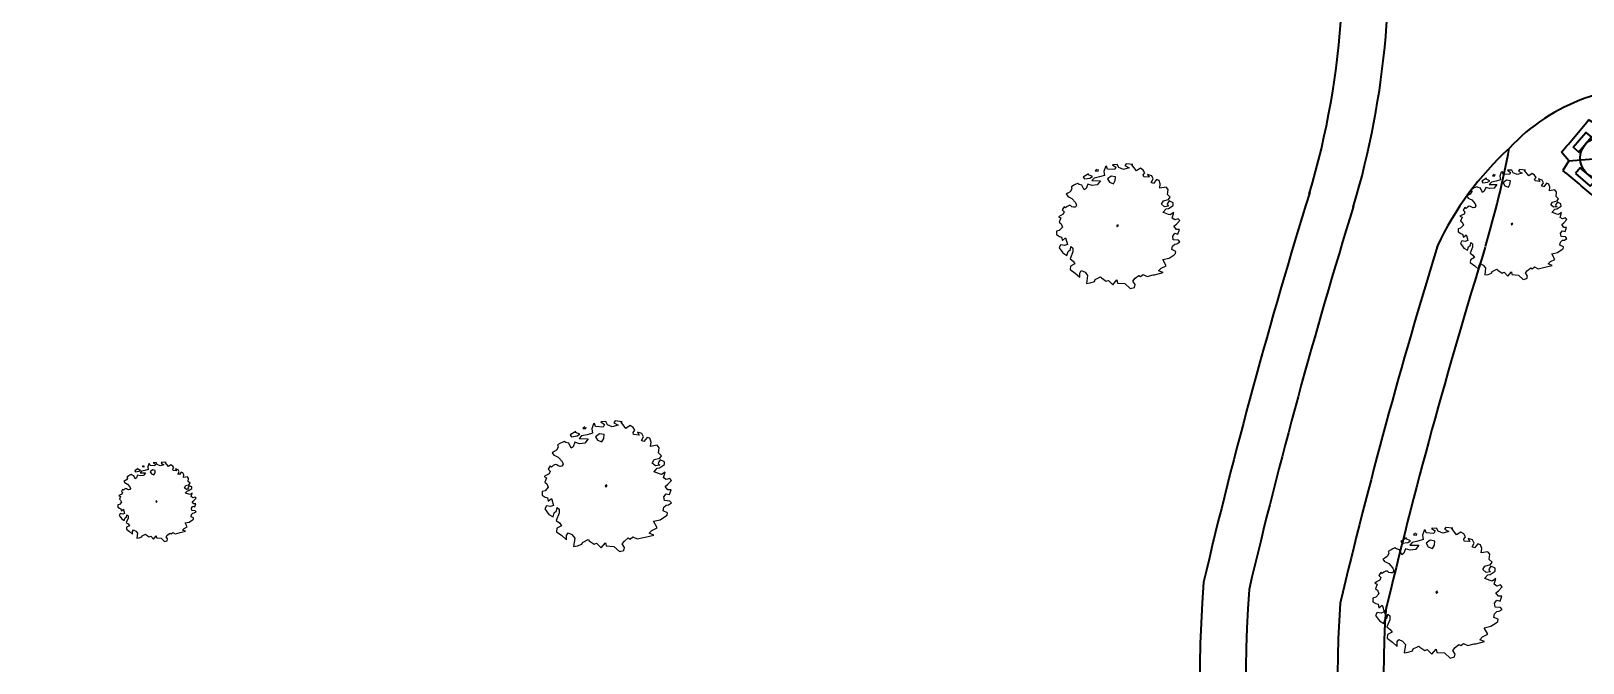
# Model space of a CAD drawing. Extents: x 2080 to 102399, y 2071 to 93424.
# Drawn here: x 76239 to 77455, y 78391 to 78887 of the extents above; entities that cross this region are included whole.
import ezdxf

# ---------------------------------------------------------------- set-up
doc = ezdxf.new("R2010")
doc.units = 0
doc.header["$LTSCALE"] = 20
doc.header["$MEASUREMENT"] = 0
doc.header["$PDMODE"] = 34
doc.header["$PDSIZE"] = 5
for name, color, linetype in [('DIMLINE', 254, 'Continuous'), ('ELEC', 11, 'Continuous'), ('road', 2, 'Continuous')]:
    doc.layers.add(name, color=color, linetype=linetype)
doc.layers.add('Mango tree', color=96, linetype='Continuous', lineweight=5)
doc.layers.add('sappotta', color=114, linetype='Continuous', lineweight=5)
doc.styles.add('STYLE1', font='romans.shx')
doc.dimstyles.get("Standard").update_dxf_attribs({"dimtxt": 24, "dimasz": 12, "dimexe": 0.18, "dimexo": 0.0625, "dimgap": 0, "dimtad": 1, "dimzin": 1, "dimdsep": 46, "dimlunit": 4, "dimtxsty": 'STYLE1', "dimblk": 'BLK', "dimcen": 0, "dimse1": 1, "dimse2": 1, "dimclrt": 3, "dimazin": 0, "dimtfac": 1, "dimtix": 1, "dimtmove": 2, "dimatfit": 3, "dimldrblk": 'BLK', "dimfxl": 1, "dimtolj": 1, "dimtzin": 0, "dimarcsym": 0})

# ---------------------------------------------------------------- blocks, each defined once
blk = doc.blocks.new('NEEM')
at = {"layer": 'sappotta', "linetype": 'Continuous'}
for p, q in [((-0.213, 1.092), (-0.242, 1.007)), ((-0.191, 1.099), (-0.213, 1.092)), ((-0.177, 1.048), (-0.191, 1.099)), ((0.003, 1.132), (-0.083, 1.127)), ((-0.083, 1.127), (-0.023, 1.083)), ((-0.023, 1.083), (-0.043, 1.039)), ((0.03, 1.077), (0.003, 1.132)), ((0.114, 1.043), (0.03, 1.077)), ((0.162, 1.144), (0.142, 1.112)), ((0.142, 1.112), (0.216, 1.072)), ((0.283, 1.13), (0.162, 1.144)), ((0.267, 1.123), (0.283, 1.13)), ((0.351, 1.016), (0.267, 1.123)), ((-0.517, 0.963), (-0.614, 0.901)), ((-0.614, 0.901), (-0.589, 0.87)), ((-0.589, 0.87), (-0.494, 0.884)), ((-0.521, 0.945), (-0.521, 0.945)), ((-0.449, 0.913), (-0.521, 0.945)), ((-0.494, 0.884), (-0.449, 0.913)), ((-0.415, 0.884), (-0.459, 0.839)), ((-0.459, 0.839), (-0.303, 0.837)), ((-0.32, 0.906), (-0.415, 0.884)), ((-0.359, 1.043), (-0.396, 1.016)), ((-0.396, 1.016), (-0.345, 1.011)), ((-0.303, 0.837), (-0.361, 0.762)), ((-0.345, 1.011), (-0.34, 1.039)), ((-0.23, 0.935), (-0.32, 0.906)), ((-0.242, 1.007), (-0.23, 0.935)), ((-0.043, 1.039), (-0.177, 1.048)), ((-0.108, 0.922), (-0.177, 0.872)), ((-0.177, 0.872), (-0.139, 0.809)), ((-0.139, 0.809), (-0.067, 0.78)), ((-0.027, 0.908), (-0.108, 0.922)), ((-0.067, 0.78), (-0.034, 0.839)), ((-0.034, 0.839), (-0.027, 0.908)), ((0.216, 1.072), (0.114, 1.043)), ((0.421, 1.063), (0.351, 1.016)), ((0.473, 1.03), (0.421, 1.063)), ((0.472, 0.942), (0.501, 0.982)), ((0.483, 0.908), (0.472, 0.942)), ((0.501, 0.982), (0.473, 1.03)), ((0.581, 0.9), (0.483, 0.908)), ((0.551, 0.95), (0.581, 0.9)), ((0.627, 0.928), (0.551, 0.95)), ((0.616, 0.806), (0.654, 0.87)), ((0.66, 0.788), (0.616, 0.806)), ((0.654, 0.87), (0.627, 0.928)), ((0.715, 0.86), (0.66, 0.788)), ((0.762, 0.844), (0.715, 0.86)), ((0.783, 0.779), (0.762, 0.844)), ((-0.892, 0.613), (-0.923, 0.594)), ((-0.923, 0.594), (-0.895, 0.555)), ((-0.895, 0.555), (-0.868, 0.54)), ((-0.85, 0.638), (-0.892, 0.613)), ((-0.868, 0.54), (-0.818, 0.517)), ((-0.818, 0.692), (-0.85, 0.638)), ((-0.783, 0.757), (-0.83, 0.729)), ((-0.83, 0.729), (-0.826, 0.714)), ((-0.826, 0.714), (-0.818, 0.692)), ((-0.749, 0.774), (-0.783, 0.757)), ((-0.717, 0.789), (-0.749, 0.774)), ((-0.689, 0.772), (-0.717, 0.789)), ((-0.638, 0.758), (-0.689, 0.772)), ((-0.598, 0.672), (-0.638, 0.758)), ((-0.562, 0.699), (-0.598, 0.672)), ((-0.533, 0.776), (-0.562, 0.699)), ((-0.452, 0.75), (-0.533, 0.776)), ((-0.361, 0.762), (-0.452, 0.75)), ((0.776, 0.704), (0.783, 0.779)), ((0.888, 0.723), (0.776, 0.704)), ((0.924, 0.679), (0.888, 0.723)), ((0.913, 0.591), (0.924, 0.679)), ((0.964, 0.541), (0.913, 0.591)), ((0.934, 0.5), (0.964, 0.541)), ((-0.96, 0.366), (-0.994, 0.31)), ((-0.994, 0.31), (-0.961, 0.275)), ((-0.961, 0.275), (-0.978, 0.229)), ((-0.935, 0.345), (-0.96, 0.366)), ((-0.908, 0.372), (-0.935, 0.345)), ((-0.87, 0.389), (-0.908, 0.372)), ((-0.846, 0.386), (-0.87, 0.389)), ((-0.821, 0.367), (-0.846, 0.386)), ((-0.788, 0.359), (-0.821, 0.367)), ((-0.818, 0.517), (-0.752, 0.44)), ((-0.757, 0.361), (-0.788, 0.359)), ((-0.735, 0.394), (-0.757, 0.361)), ((-0.752, 0.44), (-0.735, 0.394)), ((0.804, 0.415), (0.84, 0.475)), ((0.86, 0.367), (0.804, 0.415)), ((0.829, 0.259), (0.888, 0.326)), ((0.84, 0.475), (0.934, 0.5)), ((0.933, 0.378), (0.86, 0.367)), ((0.888, 0.326), (0.93, 0.332)), ((0.917, 0.437), (0.904, 0.404)), ((0.904, 0.404), (0.933, 0.378)), ((0.942, 0.471), (0.917, 0.437)), ((0.93, 0.332), (1.018, 0.389)), ((1.014, 0.439), (0.942, 0.471)), ((1.018, 0.389), (1.014, 0.439)), ((-1.023, 0.208), (-1.062, 0.182)), ((-1.062, 0.182), (-1.02, 0.162)), ((-1.02, 0.162), (-1.049, 0.084)), ((-1.049, 0.084), (-1.017, 0.059)), ((-0.978, 0.229), (-1.023, 0.208)), ((-1.017, 0.059), (-0.991, -0.002)), ((0.02, 0.041), (-0.009, 0.024)), ((-0.009, 0.024), (0, 0)), ((0, 0), (0.014, 0.011)), ((0.014, 0.011), (0.027, 0.031)), ((0.838, 0.262), (0.829, 0.259)), ((0.931, 0.228), (0.838, 0.262)), ((0.962, 0.217), (0.931, 0.228)), ((1.025, 0.259), (0.962, 0.217)), ((0.996, 0.16), (1.025, 0.259)), ((1.046, 0.129), (0.996, 0.16)), ((1.029, 0.011), (1.074, 0.049)), ((1.074, -0.047), (1.029, 0.011)), ((1.109, 0.149), (1.046, 0.129)), ((1.074, 0.049), (1.137, 0.114)), ((1.137, 0.114), (1.109, 0.149)), ((-1.097, -0.077), (-1.098, -0.14)), ((-1.098, -0.14), (-1.044, -0.173)), ((-1.048, -0.062), (-1.097, -0.077)), ((-0.991, -0.002), (-1.048, -0.062)), ((-1.044, -0.173), (-1.007, -0.185)), ((-1.007, -0.185), (-0.992, -0.244)), ((-0.992, -0.244), (-0.937, -0.198)), ((-0.937, -0.198), (-0.93, -0.213)), ((-0.93, -0.213), (-0.902, -0.318)), ((1.007, -0.166), (1.046, -0.114)), ((1.016, -0.234), (1.007, -0.166)), ((1.11, -0.243), (1.016, -0.234)), ((1.046, -0.114), (1.1, -0.129)), ((1.129, -0.047), (1.074, -0.047)), ((1.1, -0.129), (1.129, -0.047)), ((1.137, -0.273), (1.11, -0.243)), ((-1.025, -0.325), (-1.052, -0.378)), ((-1.052, -0.378), (-0.982, -0.471)), ((-0.953, -0.336), (-1.025, -0.325)), ((-0.982, -0.471), (-0.91, -0.516)), ((-0.902, -0.318), (-0.953, -0.336)), ((-0.91, -0.516), (-0.888, -0.446)), ((-0.888, -0.446), (-0.848, -0.411)), ((-0.803, -0.452), (-0.853, -0.576)), ((-0.848, -0.411), (-0.837, -0.355)), ((-0.837, -0.355), (-0.803, -0.383)), ((-0.803, -0.383), (-0.803, -0.452)), ((0.943, -0.565), (1.032, -0.503)), ((0.992, -0.411), (1.004, -0.349)), ((1.066, -0.443), (0.992, -0.411)), ((1.004, -0.349), (1.045, -0.311)), ((1.032, -0.503), (1.061, -0.484)), ((1.045, -0.311), (1.083, -0.306)), ((1.061, -0.484), (1.066, -0.443)), ((1.083, -0.306), (1.137, -0.273)), ((-0.853, -0.576), (-0.797, -0.619)), ((-0.844, -0.71), (-0.852, -0.77)), ((-0.852, -0.77), (-0.758, -0.838)), ((-0.766, -0.668), (-0.844, -0.71)), ((-0.797, -0.619), (-0.766, -0.668)), ((-0.676, -0.836), (-0.649, -0.791)), ((-0.649, -0.791), (-0.582, -0.82)), ((0.751, -0.797), (0.797, -0.747)), ((0.834, -0.828), (0.751, -0.797)), ((0.797, -0.747), (0.887, -0.704)), ((0.826, -0.591), (0.943, -0.565)), ((0.887, -0.704), (0.826, -0.591)), ((-0.758, -0.838), (-0.675, -0.912)), ((-0.675, -0.912), (-0.676, -0.836)), ((-0.582, -0.82), (-0.534, -0.881)), ((-0.534, -0.881), (-0.554, -1.025)), ((-0.554, -1.025), (-0.486, -1.015)), ((-0.486, -1.015), (-0.413, -0.988)), ((-0.413, -0.988), (-0.401, -0.955)), ((-0.401, -0.955), (-0.302, -0.907)), ((-0.302, -0.907), (-0.286, -0.926)), ((-0.286, -0.926), (-0.197, -0.986)), ((-0.197, -0.986), (-0.157, -0.969)), ((-0.157, -0.969), (-0.078, -1.049)), ((-0.078, -1.049), (-0.006, -0.96)), ((-0.006, -0.96), (0.006, -1.017)), ((0.006, -1.017), (0.139, -1.026)), ((0.139, -1.026), (0.236, -1.115)), ((0.287, -0.982), (0.327, -0.932)), ((0.324, -1.046), (0.287, -0.982)), ((0.314, -1.096), (0.324, -1.046)), ((0.327, -0.932), (0.391, -0.879)), ((0.391, -0.879), (0.423, -0.897)), ((0.423, -0.897), (0.47, -0.86)), ((0.47, -0.86), (0.543, -0.896)), ((0.543, -0.896), (0.652, -0.871)), ((0.652, -0.871), (0.68, -0.867)), ((0.68, -0.867), (0.834, -0.828)), ((0.236, -1.115), (0.314, -1.096))]:
    blk.add_line(p, q, dxfattribs=at)
blk = doc.blocks.new('A$C2E3D03D7')
at = {"layer": 'ELEC', "linetype": 'Continuous', "ltscale": 0.5}
for p, q in [((30.6, 56), (23.4, 61.2)), ((30.6, 56), (37.8, 61.2)), ((30.6, 56), (30.6, 5.2)), ((5.2, 30.6), (0, 37.8)), ((56, 30.6), (61.2, 37.8)), ((5.2, 30.6), (0, 23.4)), ((5.2, 30.6), (56, 30.6)), ((56, 30.6), (61.2, 23.4)), ((30.6, 5.2), (23.4, 0)), ((30.6, 5.2), (37.8, 0))]:
    blk.add_line(p, q, dxfattribs=at)
for points in [[(9.5, 40.9), (20.3, 51.7), (24.4, 47.6), (13.6, 36.8)], [(51.7, 40.9), (40.9, 51.7), (36.8, 47.6), (47.6, 36.8)], [(9.5, 20.3), (20.3, 9.5), (24.4, 13.6), (13.6, 24.4)], [(51.7, 20.3), (40.9, 9.5), (36.8, 13.6), (47.6, 24.4)]]:
    blk.add_lwpolyline(points, close=True, dxfattribs=at)
blk.add_circle((30.6, 30.6), 16.4, dxfattribs=at)
for centre, start, end in [((-373.6, 434.8), 313.2624, 316.7376), ((434.8, 434.8), 223.2624, 226.7376), ((-373.6, -373.6), 43.2624, 46.7376), ((434.8, -373.6), 133.2624, 136.7376)]:
    blk.add_arc(centre, 545.1, start, end, dxfattribs=at)
blk = doc.blocks.new('BLK')
for q in [(0, 2), (-2, 0), (0, -2), (2, 0)]:
    blk.add_line((0, 0), q)
blk.add_circle((0, 0), 1)
blk = doc.blocks.new('*D395')
at = {"layer": 'Defpoints', "color": 0, "ltscale": 0.5, "transparency": 16777216}
for p in [(75295, 80283.3), (75105.4, 80229), (76892.8, 74708)]:
    blk.add_point(p, dxfattribs=at)
at = {"layer": 'DIMLINE', "color": 0, "lineweight": -2, "ltscale": 0.5, "transparency": 16777216}
blk.add_line((76699.9, 74665.2), (75108.7, 80217.5), dxfattribs=at)
at = {"layer": 'DIMLINE', "color": 0, "lineweight": -2, "ltscale": 0.5, "transparency": 16777216, "xscale": 12, "yscale": 12, "zscale": 12}
for p, rotation in [((75105.4, 80229), 105.9918380585316), ((76703.2, 74653.6), 285.9918380585316)]:
    blk.add_blockref('BLK', p, dxfattribs=dict(at, rotation=rotation))
at = {"layer": 'DIMLINE', "color": 3, "ltscale": 0.5, "transparency": 16777216, "insert": (76097.3, 77466.3), "char_height": 24, "attachment_point": 5, "rotation": 285.9918, "style": 'STYLE1'}
blk.add_mtext('\\A1;483\'-3{\\H1.000000x;\\S3/4;}"', dxfattribs=at)

msp = doc.modelspace()

# ---------------------------------------------------------------- linework, layer by layer
at = {"ltscale": 0.5}
for centre, radius, start, end in [((76629.188, 78940.605), 673.485, 343.428853, 6.669998), ((77557.024, 78617.849), 238.495, 132.169873, 155.085109), ((81591.884, 77410.869), 4519.671, 162.77428, 166.721328), ((81591.884, 77410.869), 4447.671, 162.904631, 166.647098), ((78160.484, 78376.822), 970.123, 175.734318, 204.474098), ((78160.484, 78376.822), 898.123, 176.090867, 204.160003)]:
    msp.add_arc(centre, radius, start, end, dxfattribs=at)
at = {"layer": 'road', "linetype": 'Continuous', "ltscale": 0.5}
for centre, radius, start, end in [((76629.188, 78940.605), 637.485, 343.428853, 9.845251), ((77504.547, 78696.28), 145.787, 80.91939, 137.585485), ((76629.188, 78940.605), 781.485, 343.428853, 349.232988), ((81591.884, 77410.869), 4555.671, 162.77428, 166.756757), ((81591.884, 77410.869), 4411.671, 162.77428, 166.647098), ((78160.484, 78376.822), 1006.123, 175.571598, 204.621601), ((78160.484, 78376.822), 862.123, 176.090867, 204.160003)]:
    msp.add_arc(centre, radius, start, end, dxfattribs=at)

# ---------------------------------------------------------------- block references
at = {"layer": 'ELEC', "linetype": 'Continuous', "ltscale": 0.5, "rotation": 4.838476962189209}
msp.add_blockref('A$C2E3D03D7', (77440.981, 78753.975), dxfattribs=at)
at = {"layer": 'Mango tree', "linetype": 'Continuous'}
for p, xscale, yscale, zscale in [((77089.661, 78733.1), 43.2316099585878, 43.2316099585878, 43.2316099585878), ((77398.807, 78734.501), 38.12714387729648, 38.12714387729648, 38.12714387729648), ((76688.895, 78529.131), 45.35788613394834, 45.35788613394834, 45.35788613394834), ((76336.697, 78517.266), 27.48113972540887, 27.48113972540887, 27.48113972540887), ((77339.802, 78445.682), 45.35788613394834, 45.35788613394834, 45.35788613394834)]:
    msp.add_blockref('NEEM', p, dxfattribs=dict(at, xscale=xscale, yscale=yscale, zscale=zscale))

# ---------------------------------------------------------------- dimensions: what is measured, and where the dimension line sits
at = {"layer": 'DIMLINE', "ltscale": 0.5}
dim = msp.add_linear_dim(base=(75105.376, 80229.001), p1=(76892.847, 74707.961), p2=(75294.992, 80283.343), angle=105.991838, dimstyle='Standard', override={"dimfxl": 0.25, "dimarcsym": 1}, dxfattribs=at)
dim.commit()
dim.dimension.update_dxf_attribs({"geometry": '*D395', "text_midpoint": (76097.259, 77466.303), "dimtype": 161})

doc.saveas('drawing.dxf')
